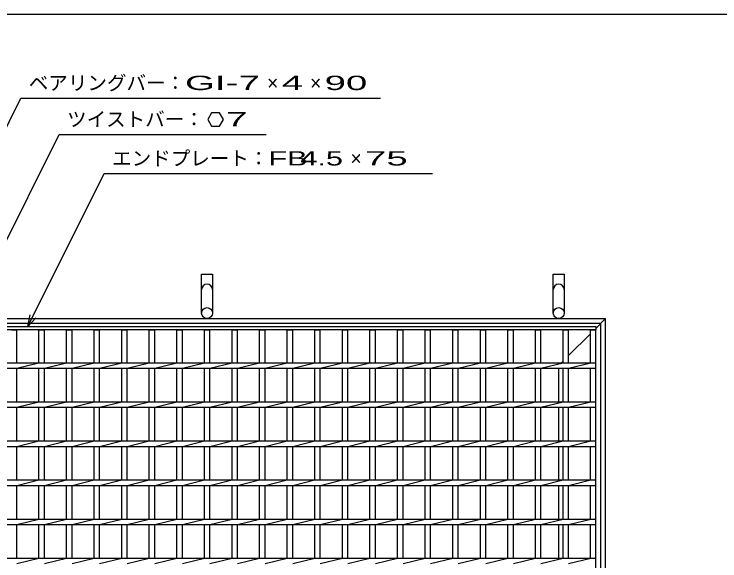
# Model space of a CAD drawing. Units: millimetres, scale not verified. Extents: x -1820 to 1731, y -1282 to 1054.
# Drawn here: x -1168 to -265, y 354 to 1054 of the extents above; entities that cross this region are included whole.
import ezdxf
from ezdxf.enums import TextEntityAlignment as Align

# ---------------------------------------------------------------- set-up
doc = ezdxf.new("R2010")
doc.units = ezdxf.units.MM
doc.header["$LTSCALE"] = 10
for name, color, linetype, lineweight in [('0_2', 150, 'Continuous', 25), ('16', 3, 'Continuous', 25), ('19', 6, 'Continuous', 25), ('22', 4, 'Continuous', 25)]:
    doc.layers.add(name, color=color, linetype=linetype, lineweight=lineweight)
doc.styles.add('ベクトル', font='')
doc.styles.get('ベクトル').set_extended_font_data('ベクトル')

msp = doc.modelspace()

# ---------------------------------------------------------------- linework, layer by layer
at = {"layer": '0_2'}
msp.add_line((-1729, 1053.5), (1731, 1053.5), dxfattribs=at)
at = {"layer": '16'}
for p, q in [((-1419, 654), (-424, 654)), ((-424, 654), (-424, 649.5)), ((-424, 649.5), (-1419, 649.5)), ((-1171.9, 649.5), (-1164.9, 649.5)), ((-1164.9, 607.5), (-1164.9, 649.5)), ((-1136.6, 607.5), (-1136.6, 649.5)), ((-1136.6, 649.5), (-1129.6, 649.5)), ((-1129.6, 607.5), (-1129.6, 649.5)), ((-1101.3, 607.5), (-1101.3, 649.5)), ((-1101.3, 649.5), (-1094.3, 649.5)), ((-1094.3, 607.5), (-1094.3, 649.5)), ((-1066, 607.5), (-1066, 649.5)), ((-1066, 649.5), (-1059, 649.5)), ((-1059, 607.5), (-1059, 649.5)), ((-1030.7, 607.5), (-1030.7, 649.5)), ((-1030.7, 649.5), (-1023.7, 649.5)), ((-1023.7, 607.5), (-1023.7, 649.5)), ((-995.4, 607.5), (-995.4, 649.5)), ((-995.4, 649.5), (-988.4, 649.5)), ((-988.4, 607.5), (-988.4, 649.5)), ((-960.1, 607.5), (-960.1, 649.5)), ((-960.1, 649.5), (-953.1, 649.5)), ((-953.1, 607.5), (-953.1, 649.5)), ((-924.8, 607.5), (-924.8, 649.5)), ((-924.8, 649.5), (-917.8, 649.5)), ((-917.8, 607.5), (-917.8, 649.5)), ((-889.5, 607.5), (-889.5, 649.5)), ((-889.5, 649.5), (-882.5, 649.5)), ((-882.5, 607.5), (-882.5, 649.5)), ((-854.2, 607.5), (-854.2, 649.5)), ((-854.2, 649.5), (-847.2, 649.5)), ((-847.2, 607.5), (-847.2, 649.5)), ((-818.9, 607.5), (-818.9, 649.5)), ((-818.9, 649.5), (-811.9, 649.5)), ((-811.9, 607.5), (-811.9, 649.5)), ((-783.6, 607.5), (-783.6, 649.5)), ((-783.6, 649.5), (-776.6, 649.5)), ((-776.6, 607.5), (-776.6, 649.5)), ((-748.3, 607.5), (-748.3, 649.5)), ((-748.3, 649.5), (-741.3, 649.5)), ((-741.3, 607.5), (-741.3, 649.5)), ((-713, 607.5), (-713, 649.5)), ((-713, 649.5), (-706, 649.5)), ((-706, 607.5), (-706, 649.5)), ((-677.7, 607.5), (-677.7, 649.5)), ((-677.7, 649.5), (-670.7, 649.5)), ((-670.7, 607.5), (-670.7, 649.5)), ((-642.4, 607.5), (-642.4, 649.5)), ((-642.4, 649.5), (-635.4, 649.5)), ((-635.4, 607.5), (-635.4, 649.5)), ((-607.1, 607.5), (-607.1, 649.5)), ((-607.1, 649.5), (-600.1, 649.5)), ((-600.1, 607.5), (-600.1, 649.5)), ((-571.8, 607.5), (-571.8, 649.5)), ((-571.8, 649.5), (-564.8, 649.5)), ((-564.8, 607.5), (-564.8, 649.5)), ((-536.5, 607.5), (-536.5, 649.5)), ((-536.5, 649.5), (-529.5, 649.5)), ((-529.5, 607.5), (-529.5, 649.5)), ((-501.2, 607.5), (-501.2, 649.5)), ((-501.2, 649.5), (-494.2, 649.5)), ((-494.2, 607.5), (-494.2, 649.5)), ((-465.9, 607.5), (-465.9, 649.5)), ((-465.9, 649.5), (-458.9, 649.5)), ((-458.9, 607.5), (-458.9, 649.5)), ((-431, 607.5), (-431, 649.5)), ((-431, 649.5), (-424, 649.5)), ((-424, -341.5), (-424, 649.5)), ((-1419, 607.5), (-424, 607.5)), ((-1164.9, 600.5), (-1136.6, 607.5)), ((-1129.6, 600.5), (-1101.3, 607.5)), ((-1094.3, 600.5), (-1066, 607.5)), ((-1059, 600.5), (-1030.7, 607.5)), ((-1023.7, 600.5), (-995.4, 607.5)), ((-988.4, 600.5), (-960.1, 607.5)), ((-953.1, 600.5), (-924.8, 607.5)), ((-917.8, 600.5), (-889.5, 607.5)), ((-882.5, 600.5), (-854.2, 607.5)), ((-847.2, 600.5), (-818.9, 607.5)), ((-811.9, 600.5), (-783.6, 607.5)), ((-776.6, 600.5), (-748.3, 607.5)), ((-741.3, 600.5), (-713, 607.5)), ((-706, 600.5), (-677.7, 607.5)), ((-670.7, 600.5), (-642.4, 607.5)), ((-635.4, 600.5), (-607.1, 607.5)), ((-600.1, 600.5), (-571.8, 607.5)), ((-564.8, 600.5), (-536.5, 607.5)), ((-529.5, 600.5), (-501.2, 607.5)), ((-494.2, 600.5), (-465.9, 607.5)), ((-458.9, 600.5), (-430.6, 607.5)), ((-424, 600.5), (-424, 607.5)), ((-1419, 600.5), (-424, 600.5)), ((-1164.9, 557.5), (-1164.9, 600.5)), ((-1136.6, 557.5), (-1136.6, 600.5)), ((-1129.6, 557.5), (-1129.6, 600.5)), ((-1101.3, 557.5), (-1101.3, 600.5)), ((-1094.3, 557.5), (-1094.3, 600.5)), ((-1066, 557.5), (-1066, 600.5)), ((-1059, 557.5), (-1059, 600.5)), ((-1030.7, 557.5), (-1030.7, 600.5)), ((-1023.7, 557.5), (-1023.7, 600.5)), ((-995.4, 557.5), (-995.4, 600.5)), ((-988.4, 557.5), (-988.4, 600.5)), ((-960.1, 557.5), (-960.1, 600.5)), ((-953.1, 557.5), (-953.1, 600.5)), ((-924.8, 557.5), (-924.8, 600.5)), ((-917.8, 557.5), (-917.8, 600.5)), ((-889.5, 557.5), (-889.5, 600.5)), ((-882.5, 557.5), (-882.5, 600.5)), ((-854.2, 557.5), (-854.2, 600.5)), ((-847.2, 557.5), (-847.2, 600.5)), ((-818.9, 557.5), (-818.9, 600.5)), ((-811.9, 557.5), (-811.9, 600.5)), ((-783.6, 557.5), (-783.6, 600.5)), ((-776.6, 557.5), (-776.6, 600.5)), ((-748.3, 557.5), (-748.3, 600.5)), ((-741.3, 557.5), (-741.3, 600.5)), ((-713, 557.5), (-713, 600.5)), ((-706, 557.5), (-706, 600.5)), ((-677.7, 557.5), (-677.7, 600.5)), ((-670.7, 557.5), (-670.7, 600.5)), ((-642.4, 557.5), (-642.4, 600.5)), ((-635.4, 557.5), (-635.4, 600.5)), ((-607.1, 557.5), (-607.1, 600.5)), ((-600.1, 557.5), (-600.1, 600.5)), ((-571.8, 557.5), (-571.8, 600.5)), ((-564.8, 557.5), (-564.8, 600.5)), ((-536.5, 557.5), (-536.5, 600.5)), ((-529.5, 557.5), (-529.5, 600.5)), ((-501.2, 557.5), (-501.2, 600.5)), ((-494.2, 557.5), (-494.2, 600.5)), ((-465.9, 557.5), (-465.9, 600.5)), ((-458.9, 557.5), (-458.9, 600.5)), ((-431, 557.5), (-431, 600.5)), ((-1419, 557.5), (-424, 557.5)), ((-1164.9, 550.5), (-1136.6, 557.5)), ((-1129.6, 550.5), (-1101.3, 557.5)), ((-1094.3, 550.5), (-1066, 557.5)), ((-1059, 550.5), (-1030.7, 557.5)), ((-1023.7, 550.5), (-995.4, 557.5)), ((-988.4, 550.5), (-960.1, 557.5)), ((-953.1, 550.5), (-924.8, 557.5)), ((-917.8, 550.5), (-889.5, 557.5)), ((-882.5, 550.5), (-854.2, 557.5)), ((-847.2, 550.5), (-818.9, 557.5)), ((-811.9, 550.5), (-783.6, 557.5)), ((-776.6, 550.5), (-748.3, 557.5)), ((-741.3, 550.5), (-713, 557.5)), ((-706, 550.5), (-677.7, 557.5)), ((-670.7, 550.5), (-642.4, 557.5)), ((-635.4, 550.5), (-607.1, 557.5)), ((-600.1, 550.5), (-571.8, 557.5)), ((-564.8, 550.5), (-536.5, 557.5)), ((-529.5, 550.5), (-501.2, 557.5)), ((-494.2, 550.5), (-465.9, 557.5)), ((-458.9, 550.5), (-430.6, 557.5)), ((-424, 550.5), (-424, 557.5)), ((-1419, 550.5), (-424, 550.5)), ((-1164.9, 507.5), (-1164.9, 550.5)), ((-1136.6, 507.5), (-1136.6, 550.5)), ((-1129.6, 507.5), (-1129.6, 550.5)), ((-1101.3, 507.5), (-1101.3, 550.5)), ((-1094.3, 507.5), (-1094.3, 550.5)), ((-1066, 507.5), (-1066, 550.5)), ((-1059, 507.5), (-1059, 550.5)), ((-1030.7, 507.5), (-1030.7, 550.5)), ((-1023.7, 507.5), (-1023.7, 550.5)), ((-995.4, 507.5), (-995.4, 550.5)), ((-988.4, 507.5), (-988.4, 550.5)), ((-960.1, 507.5), (-960.1, 550.5)), ((-953.1, 507.5), (-953.1, 550.5)), ((-924.8, 507.5), (-924.8, 550.5)), ((-917.8, 507.5), (-917.8, 550.5)), ((-889.5, 507.5), (-889.5, 550.5)), ((-882.5, 507.5), (-882.5, 550.5)), ((-854.2, 507.5), (-854.2, 550.5)), ((-847.2, 507.5), (-847.2, 550.5)), ((-818.9, 507.5), (-818.9, 550.5)), ((-811.9, 507.5), (-811.9, 550.5)), ((-783.6, 507.5), (-783.6, 550.5)), ((-776.6, 507.5), (-776.6, 550.5)), ((-748.3, 507.5), (-748.3, 550.5)), ((-741.3, 507.5), (-741.3, 550.5)), ((-713, 507.5), (-713, 550.5)), ((-706, 507.5), (-706, 550.5)), ((-677.7, 507.5), (-677.7, 550.5)), ((-670.7, 507.5), (-670.7, 550.5)), ((-642.4, 507.5), (-642.4, 550.5)), ((-635.4, 507.5), (-635.4, 550.5)), ((-607.1, 507.5), (-607.1, 550.5)), ((-600.1, 507.5), (-600.1, 550.5)), ((-571.8, 507.5), (-571.8, 550.5)), ((-564.8, 507.5), (-564.8, 550.5)), ((-536.5, 507.5), (-536.5, 550.5)), ((-529.5, 507.5), (-529.5, 550.5)), ((-501.2, 507.5), (-501.2, 550.5)), ((-494.2, 507.5), (-494.2, 550.5)), ((-465.9, 507.5), (-465.9, 550.5)), ((-458.9, 507.5), (-458.9, 550.5)), ((-431, 507.5), (-431, 550.5)), ((-1419, 507.5), (-424, 507.5)), ((-1164.9, 500.5), (-1136.6, 507.5)), ((-1129.6, 500.5), (-1101.3, 507.5)), ((-1094.3, 500.5), (-1066, 507.5)), ((-1059, 500.5), (-1030.7, 507.5)), ((-1023.7, 500.5), (-995.4, 507.5)), ((-988.4, 500.5), (-960.1, 507.5)), ((-953.1, 500.5), (-924.8, 507.5)), ((-917.8, 500.5), (-889.5, 507.5)), ((-882.5, 500.5), (-854.2, 507.5)), ((-847.2, 500.5), (-818.9, 507.5)), ((-811.9, 500.5), (-783.6, 507.5)), ((-776.6, 500.5), (-748.3, 507.5)), ((-741.3, 500.5), (-713, 507.5)), ((-706, 500.5), (-677.7, 507.5)), ((-670.7, 500.5), (-642.4, 507.5)), ((-635.4, 500.5), (-607.1, 507.5)), ((-600.1, 500.5), (-571.8, 507.5)), ((-564.8, 500.5), (-536.5, 507.5)), ((-529.5, 500.5), (-501.2, 507.5)), ((-494.2, 500.5), (-465.9, 507.5)), ((-458.9, 500.5), (-430.6, 507.5)), ((-424, 500.5), (-424, 507.5)), ((-1419, 500.5), (-424, 500.5)), ((-1164.9, 457.5), (-1164.9, 500.5)), ((-1136.6, 457.5), (-1136.6, 500.5)), ((-1129.6, 457.5), (-1129.6, 500.5)), ((-1101.3, 457.5), (-1101.3, 500.5)), ((-1094.3, 457.5), (-1094.3, 500.5)), ((-1066, 457.5), (-1066, 500.5)), ((-1059, 457.5), (-1059, 500.5)), ((-1030.7, 457.5), (-1030.7, 500.5)), ((-1023.7, 457.5), (-1023.7, 500.5)), ((-995.4, 457.5), (-995.4, 500.5)), ((-988.4, 457.5), (-988.4, 500.5)), ((-960.1, 457.5), (-960.1, 500.5)), ((-953.1, 457.5), (-953.1, 500.5)), ((-924.8, 457.5), (-924.8, 500.5)), ((-917.8, 457.5), (-917.8, 500.5)), ((-889.5, 457.5), (-889.5, 500.5)), ((-882.5, 457.5), (-882.5, 500.5)), ((-854.2, 457.5), (-854.2, 500.5)), ((-847.2, 457.5), (-847.2, 500.5)), ((-818.9, 457.5), (-818.9, 500.5)), ((-811.9, 457.5), (-811.9, 500.5)), ((-783.6, 457.5), (-783.6, 500.5)), ((-776.6, 457.5), (-776.6, 500.5)), ((-748.3, 457.5), (-748.3, 500.5)), ((-741.3, 457.5), (-741.3, 500.5)), ((-713, 457.5), (-713, 500.5)), ((-706, 457.5), (-706, 500.5)), ((-677.7, 457.5), (-677.7, 500.5)), ((-670.7, 457.5), (-670.7, 500.5)), ((-642.4, 457.5), (-642.4, 500.5)), ((-635.4, 457.5), (-635.4, 500.5)), ((-607.1, 457.5), (-607.1, 500.5)), ((-600.1, 457.5), (-600.1, 500.5)), ((-571.8, 457.5), (-571.8, 500.5)), ((-564.8, 457.5), (-564.8, 500.5)), ((-536.5, 457.5), (-536.5, 500.5)), ((-529.5, 457.5), (-529.5, 500.5)), ((-501.2, 457.5), (-501.2, 500.5)), ((-494.2, 457.5), (-494.2, 500.5)), ((-465.9, 457.5), (-465.9, 500.5)), ((-458.9, 457.5), (-458.9, 500.5)), ((-431, 457.5), (-431, 500.5)), ((-1419, 457.5), (-424, 457.5)), ((-1164.9, 450.5), (-1136.6, 457.5)), ((-1129.6, 450.5), (-1101.3, 457.5)), ((-1094.3, 450.5), (-1066, 457.5)), ((-1059, 450.5), (-1030.7, 457.5)), ((-1023.7, 450.5), (-995.4, 457.5)), ((-988.4, 450.5), (-960.1, 457.5)), ((-953.1, 450.5), (-924.8, 457.5)), ((-917.8, 450.5), (-889.5, 457.5)), ((-882.5, 450.5), (-854.2, 457.5)), ((-847.2, 450.5), (-818.9, 457.5)), ((-811.9, 450.5), (-783.6, 457.5)), ((-776.6, 450.5), (-748.3, 457.5)), ((-741.3, 450.5), (-713, 457.5)), ((-706, 450.5), (-677.7, 457.5)), ((-670.7, 450.5), (-642.4, 457.5)), ((-635.4, 450.5), (-607.1, 457.5)), ((-600.1, 450.5), (-571.8, 457.5)), ((-564.8, 450.5), (-536.5, 457.5)), ((-529.5, 450.5), (-501.2, 457.5)), ((-494.2, 450.5), (-465.9, 457.5)), ((-458.9, 450.5), (-430.6, 457.5)), ((-424, 450.5), (-424, 457.5)), ((-1419, 450.5), (-424, 450.5)), ((-1164.9, 407.5), (-1164.9, 450.5)), ((-1136.6, 407.5), (-1136.6, 450.5)), ((-1129.6, 407.5), (-1129.6, 450.5)), ((-1101.3, 407.5), (-1101.3, 450.5)), ((-1094.3, 407.5), (-1094.3, 450.5)), ((-1066, 407.5), (-1066, 450.5)), ((-1059, 407.5), (-1059, 450.5)), ((-1030.7, 407.5), (-1030.7, 450.5)), ((-1023.7, 407.5), (-1023.7, 450.5)), ((-995.4, 407.5), (-995.4, 450.5)), ((-988.4, 407.5), (-988.4, 450.5)), ((-960.1, 407.5), (-960.1, 450.5)), ((-953.1, 407.5), (-953.1, 450.5)), ((-924.8, 407.5), (-924.8, 450.5)), ((-917.8, 407.5), (-917.8, 450.5)), ((-889.5, 407.5), (-889.5, 450.5)), ((-882.5, 407.5), (-882.5, 450.5)), ((-854.2, 407.5), (-854.2, 450.5)), ((-847.2, 407.5), (-847.2, 450.5)), ((-818.9, 407.5), (-818.9, 450.5)), ((-811.9, 407.5), (-811.9, 450.5)), ((-783.6, 407.5), (-783.6, 450.5)), ((-776.6, 407.5), (-776.6, 450.5)), ((-748.3, 407.5), (-748.3, 450.5)), ((-741.3, 407.5), (-741.3, 450.5)), ((-713, 407.5), (-713, 450.5)), ((-706, 407.5), (-706, 450.5)), ((-677.7, 407.5), (-677.7, 450.5)), ((-670.7, 407.5), (-670.7, 450.5)), ((-642.4, 407.5), (-642.4, 450.5)), ((-635.4, 407.5), (-635.4, 450.5)), ((-607.1, 407.5), (-607.1, 450.5)), ((-600.1, 407.5), (-600.1, 450.5)), ((-571.8, 407.5), (-571.8, 450.5)), ((-564.8, 407.5), (-564.8, 450.5)), ((-536.5, 407.5), (-536.5, 450.5)), ((-529.5, 407.5), (-529.5, 450.5)), ((-501.2, 407.5), (-501.2, 450.5)), ((-494.2, 407.5), (-494.2, 450.5)), ((-465.9, 407.5), (-465.9, 450.5)), ((-458.9, 407.5), (-458.9, 450.5)), ((-431, 407.5), (-431, 450.5)), ((-1419, 407.5), (-424, 407.5)), ((-1164.9, 400.5), (-1136.6, 407.5)), ((-1129.6, 400.5), (-1101.3, 407.5)), ((-1094.3, 400.5), (-1066, 407.5)), ((-1059, 400.5), (-1030.7, 407.5)), ((-1023.7, 400.5), (-995.4, 407.5)), ((-988.4, 400.5), (-960.1, 407.5)), ((-953.1, 400.5), (-924.8, 407.5)), ((-917.8, 400.5), (-889.5, 407.5)), ((-882.5, 400.5), (-854.2, 407.5)), ((-847.2, 400.5), (-818.9, 407.5)), ((-811.9, 400.5), (-783.6, 407.5)), ((-776.6, 400.5), (-748.3, 407.5)), ((-741.3, 400.5), (-713, 407.5)), ((-706, 400.5), (-677.7, 407.5)), ((-670.7, 400.5), (-642.4, 407.5)), ((-635.4, 400.5), (-607.1, 407.5)), ((-600.1, 400.5), (-571.8, 407.5)), ((-564.8, 400.5), (-536.5, 407.5)), ((-529.5, 400.5), (-501.2, 407.5)), ((-494.2, 400.5), (-465.9, 407.5)), ((-458.9, 400.5), (-430.6, 407.5)), ((-424, 400.5), (-424, 407.5)), ((-1419, 400.5), (-424, 400.5)), ((-1164.9, 357.5), (-1164.9, 400.5)), ((-1136.6, 357.5), (-1136.6, 400.5)), ((-1129.6, 357.5), (-1129.6, 400.5)), ((-1101.3, 357.5), (-1101.3, 400.5)), ((-1094.3, 357.5), (-1094.3, 400.5)), ((-1066, 357.5), (-1066, 400.5)), ((-1059, 357.5), (-1059, 400.5)), ((-1030.7, 357.5), (-1030.7, 400.5)), ((-1023.7, 357.5), (-1023.7, 400.5)), ((-995.4, 357.5), (-995.4, 400.5)), ((-988.4, 357.5), (-988.4, 400.5)), ((-960.1, 357.5), (-960.1, 400.5)), ((-953.1, 357.5), (-953.1, 400.5)), ((-924.8, 357.5), (-924.8, 400.5)), ((-917.8, 357.5), (-917.8, 400.5)), ((-889.5, 357.5), (-889.5, 400.5)), ((-882.5, 357.5), (-882.5, 400.5)), ((-854.2, 357.5), (-854.2, 400.5)), ((-847.2, 357.5), (-847.2, 400.5)), ((-818.9, 357.5), (-818.9, 400.5)), ((-811.9, 357.5), (-811.9, 400.5)), ((-783.6, 357.5), (-783.6, 400.5)), ((-776.6, 357.5), (-776.6, 400.5)), ((-748.3, 357.5), (-748.3, 400.5)), ((-741.3, 357.5), (-741.3, 400.5)), ((-713, 357.5), (-713, 400.5)), ((-706, 357.5), (-706, 400.5)), ((-677.7, 357.5), (-677.7, 400.5)), ((-670.7, 357.5), (-670.7, 400.5)), ((-642.4, 357.5), (-642.4, 400.5)), ((-635.4, 357.5), (-635.4, 400.5)), ((-607.1, 357.5), (-607.1, 400.5)), ((-600.1, 357.5), (-600.1, 400.5)), ((-571.8, 357.5), (-571.8, 400.5)), ((-564.8, 357.5), (-564.8, 400.5)), ((-536.5, 357.5), (-536.5, 400.5)), ((-529.5, 357.5), (-529.5, 400.5)), ((-501.2, 357.5), (-501.2, 400.5)), ((-494.2, 357.5), (-494.2, 400.5)), ((-465.9, 357.5), (-465.9, 400.5)), ((-458.9, 357.5), (-458.9, 400.5)), ((-431, 357.5), (-431, 400.5)), ((-1419, 357.5), (-424, 357.5)), ((-1164.9, 350.5), (-1136.6, 357.5)), ((-1129.6, 350.5), (-1101.3, 357.5)), ((-1094.3, 350.5), (-1066, 357.5)), ((-1059, 350.5), (-1030.7, 357.5)), ((-1023.7, 350.5), (-995.4, 357.5)), ((-988.4, 350.5), (-960.1, 357.5)), ((-953.1, 350.5), (-924.8, 357.5)), ((-917.8, 350.5), (-889.5, 357.5)), ((-882.5, 350.5), (-854.2, 357.5)), ((-847.2, 350.5), (-818.9, 357.5)), ((-811.9, 350.5), (-783.6, 357.5)), ((-776.6, 350.5), (-748.3, 357.5)), ((-741.3, 350.5), (-713, 357.5)), ((-706, 350.5), (-677.7, 357.5)), ((-670.7, 350.5), (-642.4, 357.5)), ((-635.4, 350.5), (-607.1, 357.5)), ((-600.1, 350.5), (-571.8, 357.5)), ((-564.8, 350.5), (-536.5, 357.5)), ((-529.5, 350.5), (-501.2, 357.5)), ((-494.2, 350.5), (-465.9, 357.5)), ((-458.9, 350.5), (-430.6, 357.5)), ((-424, 350.5), (-424, 357.5))]:
    msp.add_line(p, q, dxfattribs=at)
at = {"layer": '19'}
for p, q in [((-928.5, 671), (-928.5, 721)), ((-928.5, 721), (-914.5, 721)), ((-914.5, 721), (-914.5, 671)), ((-478.5, 671), (-478.5, 721)), ((-478.5, 721), (-464.5, 721)), ((-464.5, 721), (-464.5, 671)), ((-1431.5, 664), (-411.5, 664)), ((-424, 651.5), (-411.5, 664)), ((-411.5, -356), (-411.5, 664)), ((-1425.5, 658), (-417.5, 658)), ((-417.5, -350), (-417.5, 658)), ((-458.9, 616.6), (-431, 644.5)), ((-468, 607.5), (-465.9, 609.6)), ((-471.5, 557.5), (-471.5, 600.5)), ((-471.5, 507.5), (-471.5, 550.5)), ((-471.5, 457.5), (-471.5, 500.5)), ((-471.5, 407.5), (-471.5, 450.5)), ((-471.5, 357.5), (-471.5, 400.5))]:
    msp.add_line(p, q, dxfattribs=at)
for centre in [(-921.5, 671), (-471.5, 671)]:
    msp.add_circle(centre, 7, dxfattribs=at)
for centre in [(-921.5, 701), (-471.5, 701)]:
    msp.add_arc(centre, 7, 0, 180, dxfattribs=at)
at = {"layer": '22'}
for p, q in [((-1341.4, 582.5), (-1159.65, 946)), ((-1159.65, 946), (-699.65, 946)), ((-915.65, 927.27), (-920.65, 918.6)), ((-905.65, 927.27), (-915.65, 927.27)), ((-900.65, 918.5), (-905.65, 927.27)), ((-920.65, 918.6), (-915.65, 909.94)), ((-905.65, 909.94), (-900.65, 918.6)), ((-915.65, 909.94), (-905.65, 909.94)), ((-1256.65, 607.5), (-1110.65, 899.5)), ((-1110.65, 899.5), (-845.65, 899.5)), ((-1150.75, 654), (-1053, 849.5)), ((-1053, 849.5), (-633, 849.5)), ((-1150.75, 654), (-1147.75, 668.6)), ((-1150.75, 654), (-1140.75, 665))]:
    msp.add_line(p, q, dxfattribs=at)

# ---------------------------------------------------------------- texts
at = {"layer": '22', "color": 2, "style": 'ベクトル'}
for s, p in [('ベアリングバー：', (-1149.65, 965.5)), ('×', (-844.65, 965.5)), ('×', (-789.65, 965.5)), ('ツイストバー：', (-1100.65, 919)), ('エンドプレート：', (-1043, 869)), ('×', (-738, 869))]:
    msp.add_text(s, height=18.33, dxfattribs=at).set_placement(p, align=Align.MIDDLE_LEFT)
for s, width, p in [('GI-', 2, (-949.65, 965.5)), (' 7 ', 2, (-894.65, 965.5)), (' 4 ', 2, (-839.65, 965.5)), (' 90 ', 2, (-784.65, 965.5)), (' 7 ', 2, (-910.65, 919.1)), ('FB', 1.6, (-843, 869)), (' 4.5 ', 1.6, (-813, 869)), (' 75 ', 2, (-733, 869))]:
    msp.add_text(s, height=18.33, dxfattribs=dict(at, width=width)).set_placement(p, align=Align.MIDDLE_LEFT)

doc.saveas('drawing.dxf')
